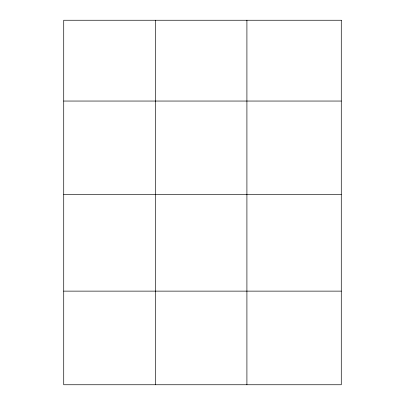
<?xml version="1.0" encoding="UTF-8"?>
<svg xmlns="http://www.w3.org/2000/svg" width="405" height="405" viewBox="0 0 405 405"><rect width="100%" height="100%" fill="white"/><g stroke="black" fill="none" stroke-linecap="round" stroke-linejoin="round"><path stroke-width="0.61" d="M63.722 101.047L341.278 101.047M63.722 194.668L341.278 194.668M63.722 291.129L341.278 291.129M246.908 20.25L246.908 384.75M155.317 20.25L155.317 384.75M341.278 20.25L63.722 20.25L63.722 384.75L341.278 384.75L341.278 20.25"/></g></svg>
